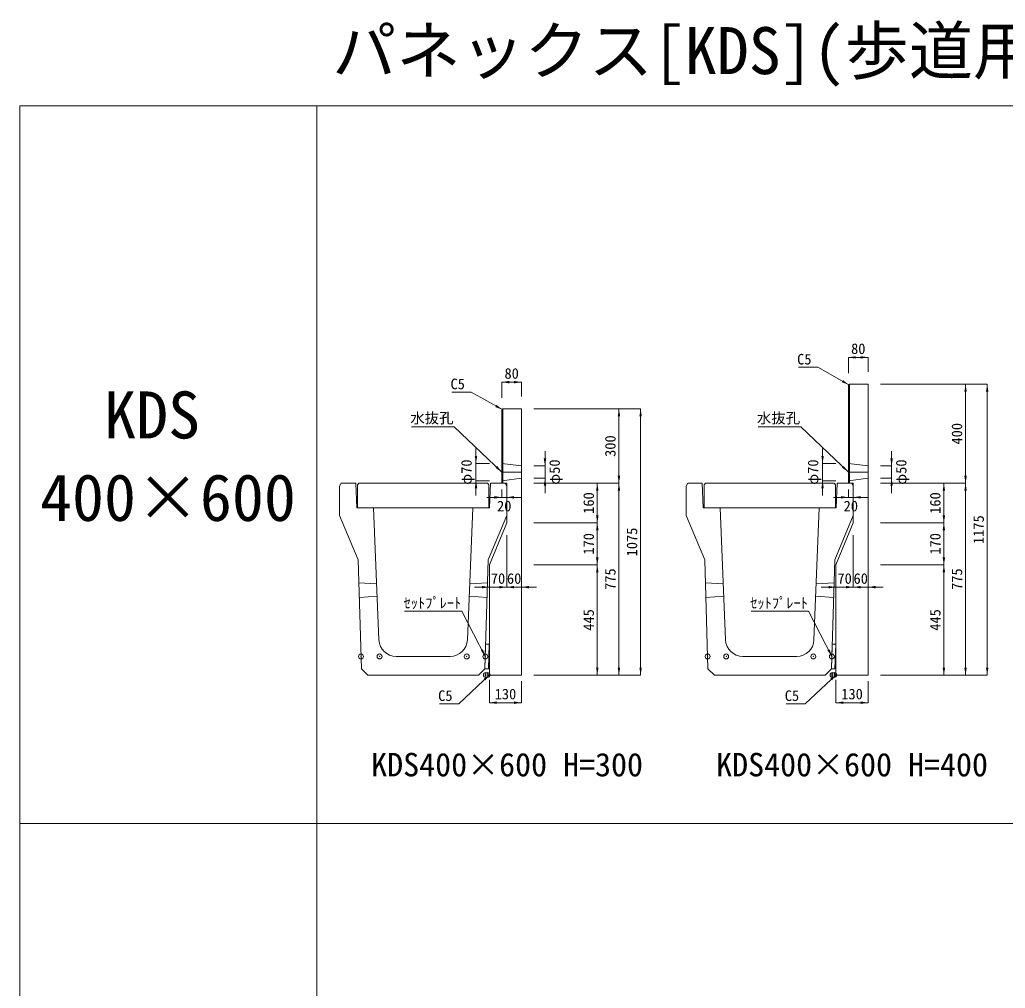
# Model space of a CAD drawing. Units: millimetres at full size, sheet at 1:40. Extents: x 172874 to 199766, y 869448 to 902797.
# Drawn here: x 172874 to 176855, y 880983 to 884897 of the extents above; entities that cross this region are included whole.
import ezdxf
from ezdxf.enums import TextEntityAlignment as Align

# ---------------------------------------------------------------- set-up
doc = ezdxf.new("R2010")
doc.units = ezdxf.units.MM
doc.header["$LTSCALE"] = 40
doc.header["$PDMODE"] = 32
doc.header["$PDSIZE"] = 20
doc.linetypes.add('DASHED', pattern=[7.5, 6, -1.5])
doc.linetypes.add('USER2', pattern=[4.7625, 3.175, -1.5875])
for name, color, linetype, lineweight in [('セットプレート', 3, 'Continuous', 13), ('パネックスKDS', 2, 'Continuous', 13), ('図枠', 5, 'Continuous', 13), ('寸法線', 7, 'Continuous', 13), ('引出線', 4, 'Continuous', 13), ('本体', 2, 'Continuous', 13), ('補助線', 8, 'Continuous', 13)]:
    doc.layers.add(name, color=color, linetype=linetype, lineweight=lineweight)
doc.layers.add('文字', color=7, linetype='Continuous')
doc.styles.add('ＭＳ ゴシック', font='')
doc.styles.get('ＭＳ ゴシック').set_extended_font_data('MS Gothic')

# ---------------------------------------------------------------- blocks, each defined once
blk = doc.blocks.new('filled_arrow')
at = {"color": 0, "linetype": 'Continuous', "lineweight": -2}
blk.add_solid([(7.5, 1.25), (0, 0), (7.5, -1.25)], dxfattribs=at)

msp = doc.modelspace()

# ---------------------------------------------------------------- linework, layer by layer
at = {"layer": 'セットプレート'}
for points in [[(174753.32, 882273.72), (174767.31, 882273.31), (174770.26, 882373.26), (174756.26, 882373.68)], [(176153.32, 882273.72), (176167.31, 882273.31), (176170.26, 882373.26), (176156.26, 882373.68)]]:
    msp.add_lwpolyline(points, close=True, dxfattribs=at)
at = {"layer": 'パネックスKDS'}
for p, q in [((176221.29, 883418.73), (176226.29, 883423.73)), ((176221.29, 883023.73), (176221.29, 883418.73)), ((176226.29, 883423.73), (176301.29, 883423.73)), ((176301.29, 882248.73), (176301.29, 883423.73)), ((174821.29, 883318.73), (174826.29, 883323.73)), ((174821.29, 883023.73), (174821.29, 883318.73)), ((174826.29, 883323.73), (174901.29, 883323.73)), ((174901.29, 882248.73), (174901.29, 883323.73)), ((174821.29, 883023.73), (174841.29, 883023.73)), ((174841.29, 882863.73), (174841.29, 883023.73)), ((176221.29, 883023.73), (176241.29, 883023.73)), ((176241.29, 882863.73), (176241.29, 883023.73)), ((174841.29, 882863.73), (174771.29, 882693.73)), ((176241.29, 882863.73), (176171.29, 882693.73)), ((174771.29, 882253.73), (174771.29, 882693.73)), ((176171.29, 882253.73), (176171.29, 882693.73)), ((174771.29, 882253.73), (174776.29, 882248.73)), ((174776.29, 882248.73), (174901.29, 882248.73)), ((176171.29, 882253.73), (176176.29, 882248.73)), ((176176.29, 882248.73), (176301.29, 882248.73))]:
    msp.add_line(p, q, dxfattribs=at)
at = {"layer": 'パネックスKDS', "lineweight": 5}
for p, q in [((176226.29, 883023.73), (176226.29, 883423.73)), ((174826.29, 883023.73), (174826.29, 883323.73))]:
    msp.add_line(p, q, dxfattribs=at)
at = {"layer": 'パネックスKDS', "linetype": 'DASHED', "lineweight": 9}
for p, q in [((174821.29, 883103.73), (174901.29, 883093.73)), ((176221.29, 883103.73), (176301.29, 883093.73)), ((174821.29, 883033.73), (174901.29, 883043.73)), ((176221.29, 883033.73), (176301.29, 883043.73))]:
    msp.add_line(p, q, dxfattribs=at)
at = {"layer": '図枠'}
for p, q in [((172874.21, 884548.33), (185274.21, 884548.33)), ((172874.21, 884548.33), (185274.21, 884548.33)), ((172874.21, 884548.33), (185274.21, 884548.33)), ((172874.21, 884548.33), (172874.21, 869448.33)), ((174074.21, 884548.33), (174074.21, 869448.33)), ((172874.21, 881648.33), (185274.21, 881648.33)), ((172874.21, 881648.33), (185274.21, 881648.33))]:
    msp.add_line(p, q, dxfattribs=at)
at = {"layer": '寸法線'}
for p, q in [((176221.29, 883532.28), (176301.29, 883532.28)), ((176221.29, 883468.73), (176221.29, 883532.28)), ((176301.29, 883473.73), (176301.29, 883532.28)), ((174821.29, 883432.28), (174901.29, 883432.28)), ((174821.29, 883368.73), (174821.29, 883432.28)), ((174901.29, 883373.73), (174901.29, 883432.28)), ((176351.29, 883423.73), (176782.13, 883423.73)), ((176351.29, 883423.73), (176694.63, 883423.73)), ((176694.63, 883023.73), (176694.63, 883423.73)), ((176782.13, 882248.73), (176782.13, 883423.73)), ((174951.29, 883323.73), (175382.13, 883323.73)), ((174951.29, 883323.73), (175294.63, 883323.73)), ((175294.63, 883023.73), (175294.63, 883323.73)), ((175382.13, 882248.73), (175382.13, 883323.73)), ((174717.22, 883163.73), (174717.22, 882973.73)), ((174995.96, 883153.73), (174995.96, 882983.73)), ((176117.22, 883163.73), (176117.22, 882973.73)), ((176395.96, 883153.73), (176395.96, 882983.73)), ((174771.29, 883103.73), (174717.22, 883103.73)), ((174951.29, 883093.73), (174995.96, 883093.73)), ((176171.29, 883103.73), (176117.22, 883103.73)), ((176351.29, 883093.73), (176395.96, 883093.73)), ((174771.29, 883033.73), (174717.22, 883033.73)), ((174951.29, 883043.73), (174995.96, 883043.73)), ((174951.29, 883023.73), (175294.63, 883023.73)), ((174951.29, 883023.73), (175207.13, 883023.73)), ((174951.29, 883023.73), (175294.63, 883023.73)), ((175207.13, 883023.73), (175207.13, 882863.73)), ((175294.63, 883023.73), (175294.63, 882248.73)), ((176171.29, 883033.73), (176117.22, 883033.73)), ((176351.29, 883043.73), (176395.96, 883043.73)), ((176351.29, 883023.73), (176694.63, 883023.73)), ((176351.29, 883023.73), (176607.13, 883023.73)), ((176351.29, 883023.73), (176694.63, 883023.73)), ((176607.13, 883023.73), (176607.13, 882863.73)), ((176694.63, 883023.73), (176694.63, 882248.73)), ((174821.29, 882998.73), (174821.29, 882966.65)), ((174841.29, 882998.73), (174841.29, 882966.65)), ((176221.29, 882998.73), (176221.29, 882966.65)), ((176241.29, 882998.73), (176241.29, 882966.65)), ((174761.29, 882966.65), (174901.29, 882966.65)), ((176161.29, 882966.65), (176301.29, 882966.65)), ((174951.29, 882863.73), (175207.13, 882863.73)), ((174951.29, 882863.73), (175207.13, 882863.73)), ((175207.13, 882863.73), (175207.13, 882693.73)), ((176351.29, 882863.73), (176607.13, 882863.73)), ((176351.29, 882863.73), (176607.13, 882863.73)), ((176607.13, 882863.73), (176607.13, 882693.73)), ((174841.29, 882813.73), (174841.29, 882603.73)), ((176241.29, 882813.73), (176241.29, 882603.73)), ((174951.29, 882693.73), (175207.13, 882693.73)), ((174951.29, 882693.73), (175207.13, 882693.73)), ((175207.13, 882693.73), (175207.13, 882248.73)), ((176351.29, 882693.73), (176607.13, 882693.73)), ((176351.29, 882693.73), (176607.13, 882693.73)), ((176607.13, 882693.73), (176607.13, 882248.73)), ((174771.29, 882641.99), (174771.29, 882603.73)), ((174841.29, 882643.73), (174841.29, 882603.73)), ((174901.29, 882643.73), (174901.29, 882603.73)), ((176171.29, 882641.99), (176171.29, 882603.73)), ((176241.29, 882643.73), (176241.29, 882603.73)), ((176301.29, 882643.73), (176301.29, 882603.73)), ((174901.29, 882603.73), (174711.29, 882603.73)), ((174781.29, 882603.73), (174961.29, 882603.73)), ((176301.29, 882603.73), (176111.29, 882603.73)), ((176181.29, 882603.73), (176361.29, 882603.73)), ((174771.29, 882228.73), (174771.29, 882136.93)), ((174901.29, 882223.73), (174901.29, 882136.93)), ((174951.29, 882248.73), (175382.13, 882248.73)), ((174951.29, 882248.73), (175294.63, 882248.73)), ((174951.29, 882248.73), (175207.13, 882248.73)), ((176171.29, 882228.73), (176171.29, 882136.93)), ((176301.29, 882223.73), (176301.29, 882136.93)), ((176351.29, 882248.73), (176782.13, 882248.73)), ((176351.29, 882248.73), (176694.63, 882248.73)), ((176351.29, 882248.73), (176607.13, 882248.73)), ((174771.29, 882136.93), (174901.29, 882136.93)), ((176171.29, 882136.93), (176301.29, 882136.93))]:
    msp.add_line(p, q, dxfattribs=at)
at = {"layer": '引出線'}
for points in [[(176223.79, 883421.23), (176097.42, 883492.31), (176019.65, 883492.31)], [(174823.79, 883321.23), (174697.42, 883392.31), (174619.65, 883392.31)], [(174821.29, 883068.73), (174628.83, 883252.18), (174457.09, 883252.18)], [(176221.29, 883068.73), (176028.83, 883252.18), (175857.09, 883252.18)], [(174754.79, 882323.7), (174660.1, 882507.17), (174428.74, 882507.17)], [(176154.79, 882323.7), (176060.1, 882507.17), (175828.74, 882507.17)], [(174773.79, 882251.23), (174647.42, 882132.58), (174569.65, 882132.58)], [(176173.79, 882251.23), (176047.42, 882132.58), (175969.65, 882132.58)]]:
    msp.add_lwpolyline(points, dxfattribs=at)
at = {"layer": '本体'}
for p, q in [((174172.29, 883023.73), (174166.29, 883011.73)), ((174172.29, 883023.73), (174231.29, 883023.73)), ((174231.29, 883023.73), (174235.29, 882923.73)), ((174776.29, 883023.73), (174772.29, 882923.73)), ((174776.29, 883023.73), (174835.29, 883023.73)), ((174835.29, 883023.73), (174841.29, 883011.73)), ((175572.29, 883023.73), (175566.29, 883011.73)), ((175572.29, 883023.73), (175631.29, 883023.73)), ((175631.29, 883023.73), (175635.29, 882923.73)), ((176176.29, 883023.73), (176172.29, 882923.73)), ((176176.29, 883023.73), (176235.29, 883023.73)), ((176235.29, 883023.73), (176241.29, 883011.73)), ((174166.29, 883011.73), (174166.29, 882893.73)), ((174841.29, 883011.73), (174841.29, 882893.73)), ((175566.29, 883011.73), (175566.29, 882893.73)), ((176241.29, 883011.73), (176241.29, 882893.73)), ((174235.29, 882923.73), (174303.79, 882923.73)), ((174303.79, 882923.73), (174325.1, 882390.93)), ((174703.79, 882923.73), (174682.48, 882390.93)), ((174703.79, 882923.73), (174772.29, 882923.73)), ((175635.29, 882923.73), (175703.79, 882923.73)), ((175703.79, 882923.73), (175725.1, 882390.93)), ((176103.79, 882923.73), (176082.48, 882390.93)), ((176103.79, 882923.73), (176172.29, 882923.73)), ((174166.29, 882893.73), (174241.29, 882713.73)), ((174841.29, 882893.73), (174766.29, 882713.73)), ((175566.29, 882893.73), (175641.29, 882713.73)), ((176241.29, 882893.73), (176166.29, 882713.73)), ((174241.29, 882713.73), (174254.27, 882273.72)), ((174766.29, 882713.73), (174753.32, 882273.72)), ((175641.29, 882713.73), (175654.27, 882273.72)), ((176166.29, 882713.73), (176153.32, 882273.72)), ((174395.05, 882323.73), (174612.54, 882323.73)), ((175795.05, 882323.73), (176012.54, 882323.73)), ((174254.27, 882273.72), (174280, 882248.73)), ((174727.58, 882248.73), (174753.32, 882273.72)), ((175654.27, 882273.72), (175680, 882248.73)), ((176127.58, 882248.73), (176153.32, 882273.72)), ((174280, 882248.73), (174727.58, 882248.73)), ((175680, 882248.73), (176127.58, 882248.73))]:
    msp.add_line(p, q, dxfattribs=at)
at = {"layer": '本体', "linetype": 'USER2'}
for p, q in [((174244, 882621.73), (174316.07, 882616.73)), ((174691.51, 882616.73), (174763.58, 882621.73)), ((175644, 882621.73), (175716.07, 882616.73)), ((176091.51, 882616.73), (176163.58, 882621.73)), ((174245.77, 882561.73), (174318.07, 882566.73)), ((174689.51, 882566.73), (174761.81, 882561.73)), ((175645.77, 882561.73), (175718.07, 882566.73)), ((176089.51, 882566.73), (176161.81, 882561.73))]:
    msp.add_line(p, q, dxfattribs=at)
at = {"layer": '本体', "lineweight": 20}
for points in [[(174238.79, 883017.73), (174243.79, 883023.73), (174763.79, 883023.73), (174768.79, 883017.73), (174768.79, 882923.73), (174238.79, 882923.73)], [(175638.79, 883017.73), (175643.79, 883023.73), (176163.79, 883023.73), (176168.79, 883017.73), (176168.79, 882923.73), (175638.79, 882923.73)]]:
    msp.add_lwpolyline(points, close=True, dxfattribs=at)
at = {"layer": '本体'}
for centre, start, end in [((174395.05, 882393.73), 182.29061, 270), ((174612.54, 882393.73), 270, 357.70939), ((175795.05, 882393.73), 182.29061, 270), ((176012.54, 882393.73), 270, 357.70939)]:
    msp.add_arc(centre, 70, start, end, dxfattribs=at)
at = {"layer": '補助線'}
for p, q in [((174821.29, 883068.73), (174901.29, 883068.73)), ((176221.29, 883068.73), (176301.29, 883068.73))]:
    msp.add_line(p, q, dxfattribs=at)
for p in [(174252.79, 882323.73), (174327.79, 882323.73), (174679.79, 882323.73), (174754.79, 882323.73), (175652.79, 882323.73), (175727.79, 882323.73), (176079.79, 882323.73), (176154.79, 882323.73), (174757.29, 882248.73), (174764.29, 882248.73), (174764.29, 882248.73), (176157.29, 882248.73), (176164.29, 882248.73), (176164.29, 882248.73)]:
    msp.add_point(p, dxfattribs=at)

# ---------------------------------------------------------------- block references
at = {"layer": '寸法線', "xscale": 4, "yscale": 4}
for p in [(176221.29, 883532.28), (174821.29, 883432.28), (174841.29, 882966.65), (176241.29, 882966.65), (174841.29, 882603.73), (174901.29, 882603.73), (176241.29, 882603.73), (176301.29, 882603.73), (174771.29, 882136.93), (176171.29, 882136.93)]:
    msp.add_blockref('filled_arrow', p, dxfattribs=at)
for p, rotation in [((176301.29, 883532.28), 180), ((174901.29, 883432.28), 180), ((176694.63, 883423.73), 270), ((176782.13, 883423.73), 270), ((175294.63, 883323.73), 270), ((175382.13, 883323.73), 270), ((174717.22, 883103.73), 90), ((176117.22, 883103.73), 90), ((174995.96, 883093.73), 90), ((176395.96, 883093.73), 90), ((175294.63, 883023.73), 90), ((176694.63, 883023.73), 90), ((174717.22, 883033.73), 270), ((174995.96, 883043.73), 270), ((175207.13, 883023.73), 270), ((175294.63, 883023.73), 270), ((176117.22, 883033.73), 270), ((176395.96, 883043.73), 270), ((176607.13, 883023.73), 270), ((176694.63, 883023.73), 270), ((174821.29, 882966.65), 180), ((176221.29, 882966.65), 180), ((175207.13, 882863.73), 90), ((175207.13, 882863.73), 270), ((176607.13, 882863.73), 90), ((176607.13, 882863.73), 270), ((175207.13, 882693.73), 90), ((176607.13, 882693.73), 90), ((175207.13, 882693.73), 270), ((176607.13, 882693.73), 270), ((174771.29, 882603.73), 180), ((174841.29, 882603.73), 180), ((176171.29, 882603.73), 180), ((176241.29, 882603.73), 180), ((175207.13, 882248.73), 90), ((175294.63, 882248.73), 90), ((175382.13, 882248.73), 90), ((176607.13, 882248.73), 90), ((176694.63, 882248.73), 90), ((176782.13, 882248.73), 90), ((174901.29, 882136.93), 180), ((176301.29, 882136.93), 180)]:
    msp.add_blockref('filled_arrow', p, dxfattribs=dict(at, rotation=rotation))
at = {"layer": '引出線', "xscale": 4, "yscale": 4}
for p, rotation in [((176223.79, 883421.23), 150.6), ((174823.79, 883321.23), 150.6), ((174821.29, 883068.73), 136.4), ((176221.29, 883068.73), 136.4), ((174754.79, 882323.7), 117.3), ((176154.79, 882323.7), 117.3), ((174773.79, 882251.23), 223.2), ((176173.79, 882251.23), 223.2)]:
    msp.add_blockref('filled_arrow', p, dxfattribs=dict(at, rotation=rotation))

# ---------------------------------------------------------------- texts
at = {"layer": '寸法線', "style": 'ＭＳ ゴシック'}
for s, p in [('80', (176261.29, 883567.28)), ('80', (174861.29, 883467.28)), ('20', (174831.29, 882931.65)), ('20', (176231.29, 882931.65)), ('70', (174806.29, 882638.73)), ('60', (174871.29, 882638.73)), ('70', (176206.29, 882638.73)), ('60', (176271.29, 882638.73)), ('130', (174836.29, 882171.93)), ('130', (176236.29, 882171.93))]:
    msp.add_text(s, height=42.72, dxfattribs=at).set_placement(p, align=Align.MIDDLE_CENTER)
for s, p in [('400', (176659.63, 883223.73)), ('300', (175259.63, 883173.73)), ('φ70', (174678.56, 883068.73)), ('φ50', (175034.62, 883068.73)), ('φ70', (176078.56, 883068.73)), ('φ50', (176434.62, 883068.73)), ('160', (175172.13, 882943.73)), ('160', (176572.13, 882943.73)), ('1175', (176747.13, 882836.23)), ('170', (175172.13, 882778.73)), ('1075', (175347.13, 882786.23)), ('170', (176572.13, 882778.73)), ('775', (175259.63, 882636.23)), ('775', (176659.63, 882636.23)), ('445', (175172.13, 882471.23)), ('445', (176572.13, 882471.23))]:
    msp.add_text(s, height=42.72, rotation=90, dxfattribs=at).set_placement(p, align=Align.MIDDLE_CENTER)
at = {"layer": '引出線', "style": 'ＭＳ ゴシック'}
for s, p in [('C5', (176072.42, 883546.31)), ('C5', (174672.42, 883446.31)), ('水抜孔', (174626.58, 883308.46)), ('水抜孔', (176026.58, 883308.46)), ('ｾｯﾄﾌﾟﾚｰﾄ', (174657.85, 882561.17)), ('ｾｯﾄﾌﾟﾚｰﾄ', (176057.85, 882561.17)), ('C5', (174622.42, 882186.58)), ('C5', (176022.42, 882186.58))]:
    msp.add_text(s, height=42.72, dxfattribs=at).set_placement(p, align=Align.TOP_RIGHT)
at = {"layer": '文字', "style": 'ＭＳ ゴシック'}
for s, height, p in [('パネックス[KDS](歩道用)(深溝U字溝対応簡易土留め板)400サイズ', 189.9, (174136.39, 884619.95)), ('KDS400×600 H=300', 94.94, (174293.87, 881810.66)), ('KDS400×600 H=400', 94.94, (175687.24, 881810.66))]:
    msp.add_text(s, height=height, dxfattribs=at).set_placement(p, align=Align.BOTTOM_LEFT)
for s, p in [('KDS ', (173215.21, 883394.5)), ('400×600', (172956.21, 883061.16))]:
    msp.add_text(s, height=189.9, dxfattribs=at).set_placement(p, align=Align.TOP_LEFT)

doc.saveas('drawing.dxf')
